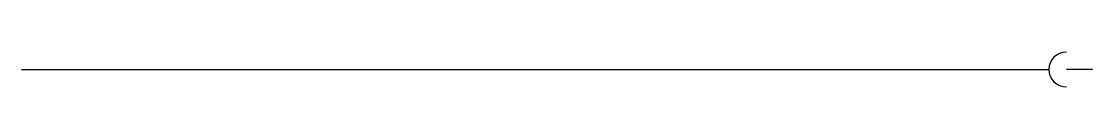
# Model space of a CAD drawing. Units: millimetres at full size, sheet at 1:100. Extents: x -15551 to -3306, y -3690 to -3290.
import ezdxf

# ---------------------------------------------------------------- set-up
doc = ezdxf.new("R2010")
doc.units = ezdxf.units.MM
doc.header["$LTSCALE"] = 100
doc.layers.add('0-0', color=7, linetype='Continuous')

msp = doc.modelspace()

# ---------------------------------------------------------------- linework, layer by layer
at = {"layer": '0-0'}
for p, q in [((-15551, -3489.8), (-3806.1, -3489.8)), ((-3306.1, -3489.8), (-3606.1, -3489.8))]:
    msp.add_line(p, q, dxfattribs=at)
msp.add_arc((-3606.1, -3489.8), 200, 90, 270, dxfattribs=at)

doc.saveas('drawing.dxf')
